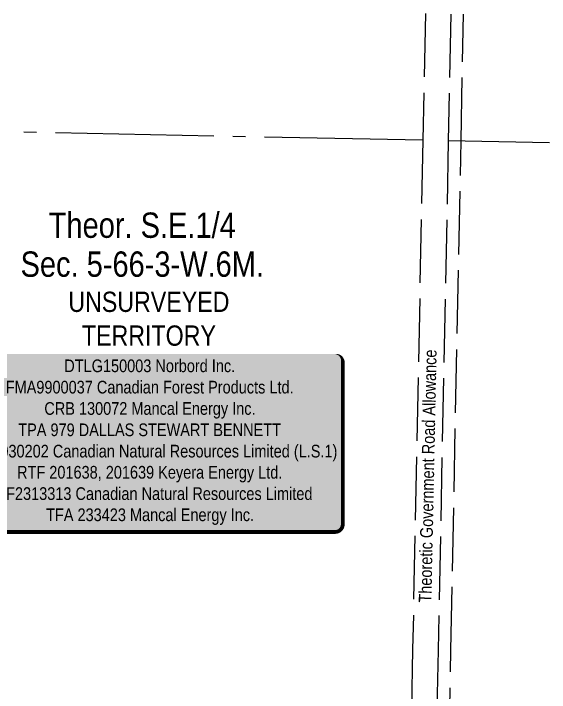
# Model space of a CAD drawing. Extents: x 405326 to 424052, y 6044755 to 6062236.
# Drawn here: x 409214 to 409637, y 6060036 to 6060571 of the extents above; entities that cross this region are included whole.
import ezdxf
from ezdxf.enums import TextEntityAlignment as Align

# ---------------------------------------------------------------- set-up
doc = ezdxf.new("R2010")
doc.units = 0
doc.header["$LTSCALE"] = 5
doc.linetypes.add('foc-QUARTERLINE', pattern=[33, 25, -3, 2, -3])
doc.linetypes.add('foc-UNSURVEYED', pattern=[12.5, 10, -2.5])
for name, color, linetype in [('AS-SURFACE IMPACT', 7, 'Continuous'), ('C-SYMBOL', 7, 'Continuous'), ('L-ROAD-T', 7, 'Continuous'), ('L-SECQ', 8, 'foc-QUARTERLINE'), ('L-UNS-T', 3, 'Continuous'), ('L-USEC', 7, 'foc-UNSURVEYED')]:
    doc.layers.add(name, color=color, linetype=linetype)
doc.styles.add('175L', font='ARIALN.TTF', dxfattribs={"height": 20})
doc.styles.add('80', font='ARIALN.TTF', dxfattribs={"height": 10})
doc.styles.add('80L', font='ARIALN.TTF', dxfattribs={"height": 10})

# ---------------------------------------------------------------- blocks, each defined once
blk = doc.blocks.new('*U1007')
h = blk.add_hatch(color=255)
edge = h.paths.add_edge_path()
edge.add_line((-146.5, -71), (146.5, -71))
edge.add_arc((146.5, -65), 6, 270, 360)
edge.add_line((152.5, -65), (152.5, 63.5))
edge.add_arc((146.5, 63.5), 6, 0, 90)
edge.add_line((146.5, 69.5), (-146.5, 69.5))
edge.add_arc((-146.5, 63.5), 6, 90, 180)
edge.add_line((-152.5, 63.5), (-152.5, -65))
edge.add_arc((-146.5, -65), 6, 180, 270)
at = {"color": 44, "flags": 128}
blk.add_lwpolyline([(-146.5, -71, 3, 3, 0), (146.5, -71, 3, 3, 0.414214), (152.5, -65, 3, 3, 0), (152.5, 63.5, 3, 0, 0.414214), (146.5, 69.5, 0, 0, 0), (-146.5, 69.5, 0, 0, 0.414214), (-152.5, 63.5, 0, 0, 0), (-152.5, -65, 0, 3, 0.414214)], format="xyseb", close=True, dxfattribs=at)
at = {"color": 44, "style": '80'}
blk.add_attdef('ENTER_TEXT_001', (-35.99, -5), '', height=10, dxfattribs=at)

msp = doc.modelspace()

# ---------------------------------------------------------------- linework, layer by layer
at = {"layer": 'L-SECQ'}
for p, q in [((409536.739, 6060471.429), (407934.156, 6060503.071)), ((409636.675, 6060469.45), (409556.843, 6060471.027))]:
    msp.add_line(p, q, dxfattribs=at)
at = {"layer": 'L-USEC'}
for p, q in [((409538.738, 6060571.364), (409536.739, 6060471.429)), ((409558.841, 6060570.967), (409556.843, 6060471.027)), ((409566.895, 6060470.833), (409568.894, 6060570.768)), ((409536.739, 6060471.429), (409528.7, 6060069.349)), ((409556.843, 6060471.027), (409548.804, 6060068.947)), ((409558.856, 6060068.753), (409566.895, 6060470.833)), ((409528.7, 6060069.349), (409520.661, 6059667.269)), ((409548.804, 6060068.947), (409540.765, 6059666.872)), ((409551.019, 6059676.725), (409558.856, 6060068.753))]:
    msp.add_line(p, q, dxfattribs=at)

# ---------------------------------------------------------------- block references
at = {"layer": 'AS-SURFACE IMPACT', "color": 1}
ref = msp.add_blockref('*U1007', (409321.098, 6060233.148), dxfattribs=dict(at, xscale=0.999551, yscale=0.999551, zscale=0.999551))
ref.add_attrib('ENTER_TEXT_001', 'DTLG150003 Norbord Inc.', (409253.69, 6060288.322), dxfattribs={"layer": '0', "color": 44, "height": 9.99551, "style": '80'})
ref.add_attrib('ENTER_TEXT_002', 'FMA9900037 Canadian Forest Products Ltd.', (409207.483, 6060271.486), dxfattribs={"layer": '0', "color": 44, "height": 9.99551, "style": '80'})
ref.add_attrib('ENTER_TEXT_003', 'CRB 130072 Mancal Energy Inc.', (409237.933, 6060254.649), dxfattribs={"layer": '0', "color": 44, "height": 9.99551, "style": '80'})
ref.add_attrib('ENTER_TEXT_004', 'TPA 979 DALLAS STEWART BENNETT', (409217.352, 6060237.813), dxfattribs={"layer": '0', "color": 44, "height": 9.99551, "style": '80'})
ref.add_attrib('ENTER_TEXT_005', 'DWD 030202 Canadian Natural Resources Limited (L.S.1)', (409172.727, 6060220.977), dxfattribs={"layer": '0', "color": 44, "height": 9.99551, "style": '80'})
ref.add_attrib('ENTER_TEXT_006', 'RTF 201638, 201639 Keyera Energy Ltd.', (409216.428, 6060204.276), dxfattribs={"layer": '0', "color": 44, "height": 9.99551, "style": '80'})
ref.add_attrib('ENTER_TEXT_007', 'RTF2313313 Canadian Natural Resources Limited', (409192.51, 6060187.44), dxfattribs={"layer": '0', "color": 44, "height": 9.99551, "style": '80'})
ref.add_attrib('ENTER_TEXT_008', 'TFA 233423 Mancal Energy Inc.', (409239.331, 6060170.74), dxfattribs={"layer": '0', "color": 44, "height": 9.99551, "style": '80'})

# ---------------------------------------------------------------- texts
at = {"layer": 'C-SYMBOL', "color": 3, "style": '175L'}
for s, p in [('Theor. S.E.1/4', (409315.253, 6060388.345)), ('Sec. 5-66-3-W.6M.', (409315.253, 6060357.596))]:
    msp.add_text(s, height=19.99102, dxfattribs=at).set_placement(p, align=Align.BOTTOM_CENTER)
at = {"layer": 'L-ROAD-T', "style": '80L'}
msp.add_text('Theoretic Government Road Allowance', height=9.99551, rotation=88.81392, dxfattribs=at).set_placement((409540.563, 6060206.303), align=Align.MIDDLE_CENTER)
at = {"layer": 'L-UNS-T', "color": 3, "insert": (409320.481, 6060330.399), "char_height": 15.99282, "attachment_point": 5, "style": '80L'}
msp.add_mtext_dynamic_manual_height_columns('UNSURVEYED TERRITORY', width=126.35699, gutter_width=47.479, heights=[0], dxfattribs=at)

doc.saveas('drawing.dxf')
